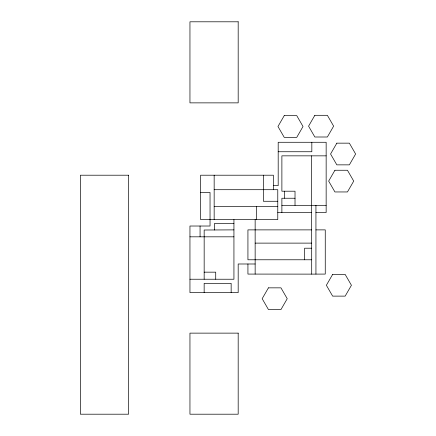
<?xml version="1.0" encoding="UTF-8"?>
<svg xmlns="http://www.w3.org/2000/svg" width="436" height="436" viewBox="0 0 436 436"><rect width="100%" height="100%" fill="white"/><g stroke="black" fill="none" stroke-linecap="round" stroke-linejoin="round"><path stroke-width="0.65" d="M247.931 263.993L247.931 274.081L311.702 274.124L311.647 155.848M263.507 175.207L263.377 201.269L277.776 201.269M311.702 274.124L325.256 274.081L325.256 229.881L315.937 229.881M204.162 279.231L204.162 230.012L233.936 229.881M278.19 151.744L311.833 151.744L311.833 142.278M326.15 155.848L281.885 155.848L281.885 191.202L295.019 191.202L295.019 205.323M273.394 185.627L278.19 185.627L278.19 142.278L326.15 142.278L326.15 212.528L315.937 212.528M214.158 189.704L277.776 189.704L277.776 219.597L200.62 219.597L200.62 175.207L273.394 175.207L273.394 189.704M200.62 192.483L210.038 192.483L210.038 226.022L189.954 226.022L189.954 292.6L238.181 292.6L238.181 263.993L255.147 263.993M295.019 198.238L281.885 198.238L281.885 212.528M281.885 205.323L326.15 205.323M214.158 206.348L277.776 206.348M277.776 212.528L311.647 212.528M233.936 223.597L214.327 223.597L214.327 230.012M311.702 229.881L247.931 229.881L247.931 259.78L311.702 259.78M189.954 236.824L233.936 236.824M255.147 243.119L311.702 243.119M311.702 248.209L304.617 248.209L304.617 259.78M204.162 272.162L215.722 272.162L215.722 279.231M189.954 279.231L233.936 279.231L233.936 219.597M315.937 205.323L315.937 274.081M284.446 191.202L284.446 198.238M256.575 206.348L256.575 219.597M255.147 219.597L255.147 274.081M231.151 292.6L231.151 283.351L204.152 283.351L204.152 292.6M214.158 175.207L214.158 219.597M200.064 226.022L200.064 236.824M284.228 115.649L277.966 126.495L284.228 137.345L296.758 137.345L303.02 126.495L296.758 115.649L284.228 115.649M314.841 115.306L308.579 126.151L314.841 137.002L327.371 137.002L333.633 126.151L327.371 115.306L314.841 115.306M336.832 143.155L330.57 154.006L336.832 164.857L349.361 164.857L355.623 154.006L349.361 143.155L336.832 143.155M334.924 170.253L328.662 181.104L334.924 191.954L347.454 191.954L353.716 181.104L347.454 170.253L334.924 170.253M268.434 287.847L262.172 298.698L268.434 309.544L280.964 309.544L287.226 298.698L280.964 287.847L268.434 287.847M332.635 274.424L326.373 285.275L332.635 296.12L345.159 296.12L351.427 285.275L345.159 274.424L332.635 274.424M238.181 21.8L189.954 21.8L189.954 102.869L238.181 102.869L238.181 21.8M128.598 175.207L80.377 175.207L80.377 414.2L128.598 414.2L128.598 175.207M238.181 333.131L189.954 333.131L189.954 414.2L238.181 414.2L238.181 333.131"/></g></svg>
